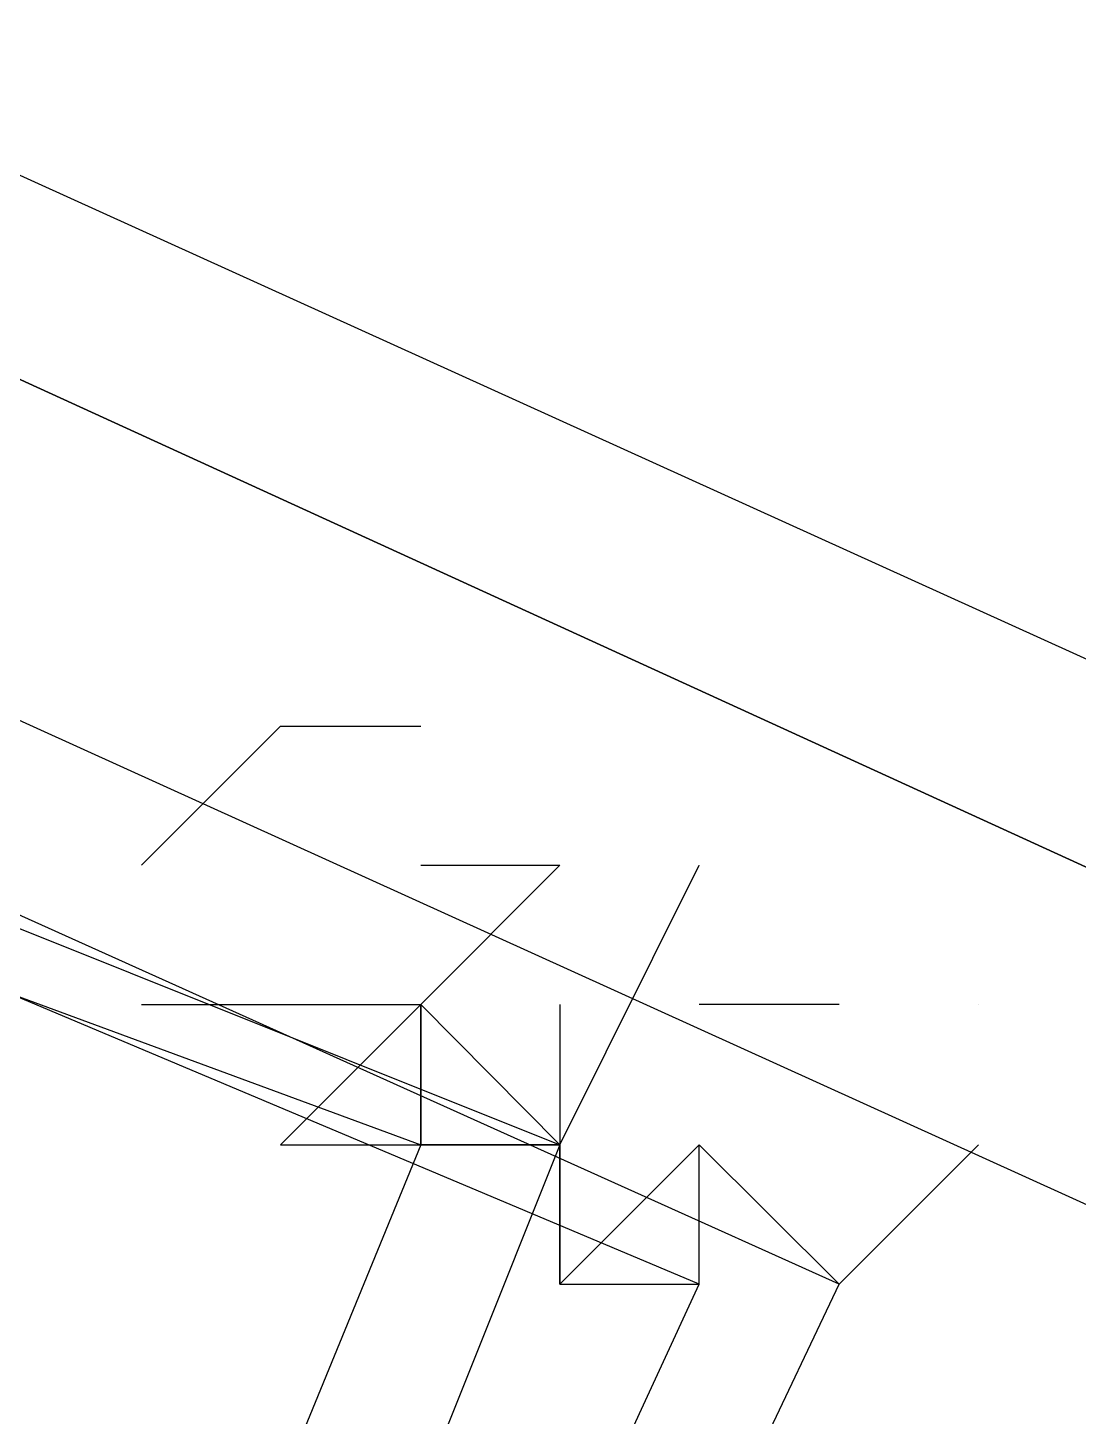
# Model space of a CAD drawing. Header units: feet. Extents: x -84 to 198, y -22 to 181.
# Drawn here: x 130.7491 to 130.8495, y 145.0585 to 145.1911 of the extents above; entities that cross this region are included whole.
import ezdxf

# ---------------------------------------------------------------- set-up
doc = ezdxf.new("R2010")
doc.units = ezdxf.units.FT
doc.layers.add('A-LINEA', color=7, linetype='CONTINUOUS')

msp = doc.modelspace()

# ---------------------------------------------------------------- linework, layer by layer
at = {"layer": 'A-LINEA'}
msp.add_line((130.84, 145.0978), (130.84, 145.0978), dxfattribs=at)
msp.add_line((130.84, 145.0978), (130.84, 145.0978), dxfattribs=at)
for points in [[(130.5867, 144.5511), (130.3067, 144.6578), (130.5333, 145.1911), (130.8, 145.0844), (130.5867, 144.5511)], [(130.5867, 144.5511), (130.3067, 144.6578), (130.5333, 145.1911), (130.8, 145.0844), (130.5867, 144.5511)], [(130.32, 144.6578), (130.5733, 144.5378), (130.8267, 145.0711), (130.56, 145.1911), (130.32, 144.6578)], [(130.32, 144.6578), (130.5733, 144.5378), (130.8267, 145.0711), (130.56, 145.1911), (130.32, 144.6578)], [(130.5733, 144.5644), (130.32, 144.6711), (130.5333, 145.1778), (130.7867, 145.0844), (130.5733, 144.5644)], [(130.5733, 144.5644), (130.32, 144.6711), (130.5333, 145.1778), (130.7867, 145.0844), (130.5733, 144.5644)], [(130.3333, 144.6711), (130.5733, 144.5511), (130.8133, 145.0711), (130.56, 145.1778), (130.3333, 144.6711)], [(130.3333, 144.6711), (130.5733, 144.5511), (130.8133, 145.0711), (130.56, 145.1778), (130.3333, 144.6711)], [(130.7467, 145.1778), (134.3333, 143.5511), (134.32, 143.5244), (130.7333, 145.1644), (130.7333, 145.1778), (130.7467, 145.1778)], [(130.7467, 145.1778), (134.3333, 143.5511), (134.32, 143.5244), (130.7333, 145.1644), (130.7333, 145.1778), (130.7467, 145.1778)], [(130.7333, 145.1644), (134.32, 143.5244), (134.32, 143.5111), (134.3067, 143.5111), (130.72, 145.1378), (130.72, 145.1511), (130.7333, 145.1644)], [(130.7333, 145.1644), (134.32, 143.5244), (134.32, 143.5111), (134.3067, 143.5111), (130.72, 145.1378), (130.72, 145.1511), (130.7333, 145.1644)], [(130.76, 145.1111), (130.7733, 145.1244), (130.7733, 145.1244), (130.7867, 145.1244), (130.7867, 145.1244)], [(130.76, 145.1111), (130.7733, 145.1244), (130.7733, 145.1244), (130.7867, 145.1244), (130.7867, 145.1244)], [(130.8, 145.1111), (130.8, 145.1111), (130.8, 145.1111), (130.8, 145.1111), (130.7867, 145.0978), (130.7867, 145.0978), (130.8, 145.0844), (130.8, 145.0844), (130.8, 145.0844), (130.8, 145.0844), (130.8, 145.0711), (130.8, 145.0711), (130.8, 145.0711), (130.8133, 145.0711), (130.8133, 145.0711), (130.8133, 145.0711), (130.8133, 145.0711), (130.8133, 145.0844)], [(130.7867, 145.1111), (130.8, 145.1111), (130.8, 145.1111), (130.8, 145.1111)], [(130.8, 145.1111), (130.8, 145.1111), (130.8, 145.1111), (130.8, 145.1111), (130.7867, 145.0978), (130.7867, 145.0978), (130.8, 145.0844), (130.8, 145.0844), (130.8, 145.0844), (130.8, 145.0844), (130.8, 145.0711), (130.8, 145.0711), (130.8, 145.0711), (130.8133, 145.0711), (130.8133, 145.0711), (130.8133, 145.0711), (130.8133, 145.0711), (130.8133, 145.0844)], [(130.7867, 145.1111), (130.8, 145.1111), (130.8, 145.1111), (130.8, 145.1111)], [(130.8, 145.0978), (130.8, 145.0844), (130.8, 145.0844), (130.8133, 145.1111), (130.8133, 145.1111), (130.8133, 145.1111)], [(130.8, 145.0978), (130.8, 145.0844), (130.8, 145.0844), (130.8133, 145.1111), (130.8133, 145.1111), (130.8133, 145.1111)], [(130.76, 145.0978), (130.76, 145.0978), (130.7867, 145.0978), (130.7867, 145.0978), (130.7867, 145.0844), (130.7867, 145.0978), (130.7733, 145.0844), (130.7867, 145.0844), (130.7867, 145.0844), (130.7867, 145.0844), (130.8, 145.0844), (130.7867, 145.0844), (130.8, 145.0844), (130.8, 145.0844)], [(130.76, 145.0978), (130.76, 145.0978), (130.7867, 145.0978), (130.7867, 145.0978), (130.7867, 145.0844), (130.7867, 145.0978), (130.7733, 145.0844), (130.7867, 145.0844), (130.7867, 145.0844), (130.7867, 145.0844), (130.8, 145.0844), (130.7867, 145.0844), (130.8, 145.0844), (130.8, 145.0844)], [(130.8267, 145.0978), (130.8267, 145.0978), (130.8133, 145.0978), (130.8133, 145.0978), (130.8133, 145.0978)], [(130.8267, 145.0978), (130.8267, 145.0978), (130.8133, 145.0978), (130.8133, 145.0978), (130.8133, 145.0978)], [(130.8133, 145.0844), (130.8, 145.0711), (130.8, 145.0711), (130.8, 145.0844), (130.8, 145.0844)], [(130.8133, 145.0844), (130.8, 145.0711), (130.8, 145.0711), (130.8, 145.0844), (130.8, 145.0844)], [(130.84, 145.0844), (130.8267, 145.0711), (130.8267, 145.0711), (130.8133, 145.0844)], [(130.84, 145.0844), (130.8267, 145.0711), (130.8267, 145.0711), (130.8133, 145.0844)]]:
    msp.add_lwpolyline(points, dxfattribs=at)
msp.add_lwpolyline([(130.7867, 145.0978), (130.7867, 145.0978), (130.7867, 145.0844), (130.7867, 145.0844)], close=True, dxfattribs=at)
msp.add_lwpolyline([(130.7867, 145.0978), (130.7867, 145.0978), (130.7867, 145.0844), (130.7867, 145.0844)], close=True, dxfattribs=at)

doc.saveas('drawing.dxf')
